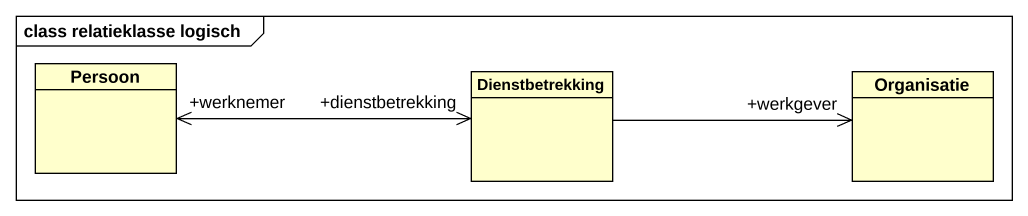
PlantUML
@startuml
mainframe class relatieklasse logisch
hide circle
hide empty members
class Persoon
class Dienstbetrekking
class Organisatie
Persoon "+werknemer" <-right-> "+dienstbetrekking" Dienstbetrekking
Dienstbetrekking -right-> "+werkgever" Organisatie
@enduml
